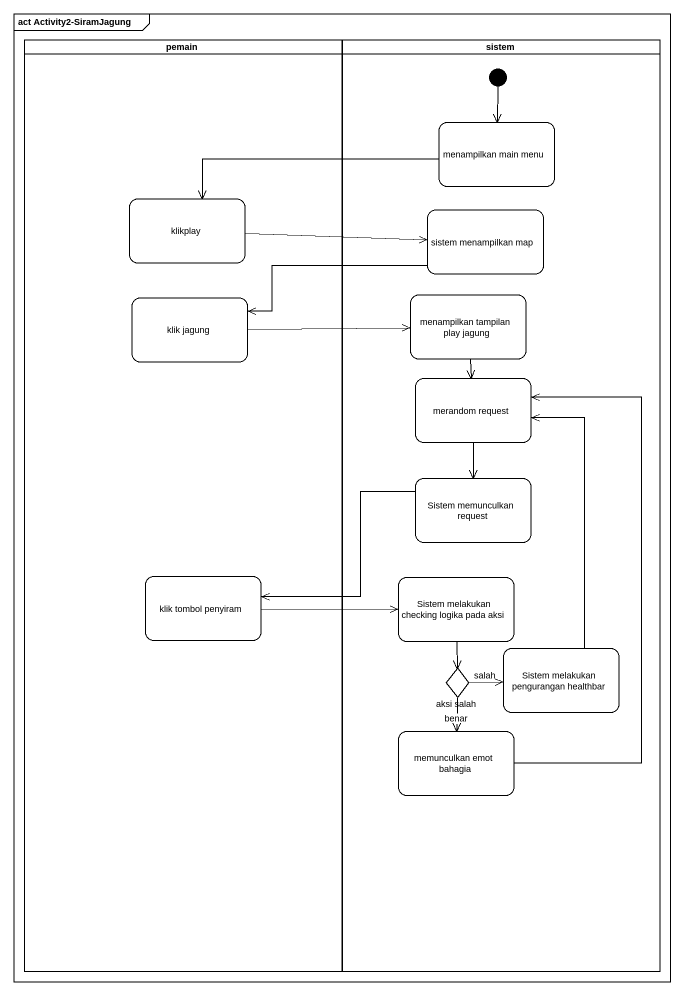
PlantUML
@startuml
mainframe act Activity2-SiramJagung
hide empty description
state pemain <<partition>> {
  state klikplay
  state "klik jagung" as klik_jagung
  state "klik tombol penyiram" as klik_tombol_penyiram
}
state sistem <<partition>> {
  state "menampilkan main menu" as menampilkan_main_menu
  state "sistem menampilkan map" as sistem_menampilkan_map
  state "menampilkan tampilan play jagung" as menampilkan_tampilan_play
  state "merandom request" as merandom_request
  state "Sistem memunculkan request" as Sistem_memunculkan_request
  state "Sistem melakukan checking logika pada aksi" as Sistem_melakukan_checking
  state "Sistem melakukan pengurangan healthbar" as Sistem_melakukan
  state "aksi salah" as aksi_salah <<choice>>
  state "memunculkan emot bahagia" as memunculkan_emot_bahagia
  [*] --> menampilkan_main_menu
}
menampilkan_main_menu -left-> klikplay
klikplay -right-> sistem_menampilkan_map
sistem_menampilkan_map -left-> klik_jagung
klik_jagung -right-> menampilkan_tampilan_play
menampilkan_tampilan_play --> merandom_request
merandom_request --> Sistem_memunculkan_request
Sistem_memunculkan_request -left-> klik_tombol_penyiram
klik_tombol_penyiram -right-> Sistem_melakukan_checking
Sistem_melakukan_checking --> aksi_salah
Sistem_melakukan -up-> merandom_request
aksi_salah -right-> Sistem_melakukan : salah
aksi_salah --> memunculkan_emot_bahagia : benar
memunculkan_emot_bahagia -up-> merandom_request
@enduml
